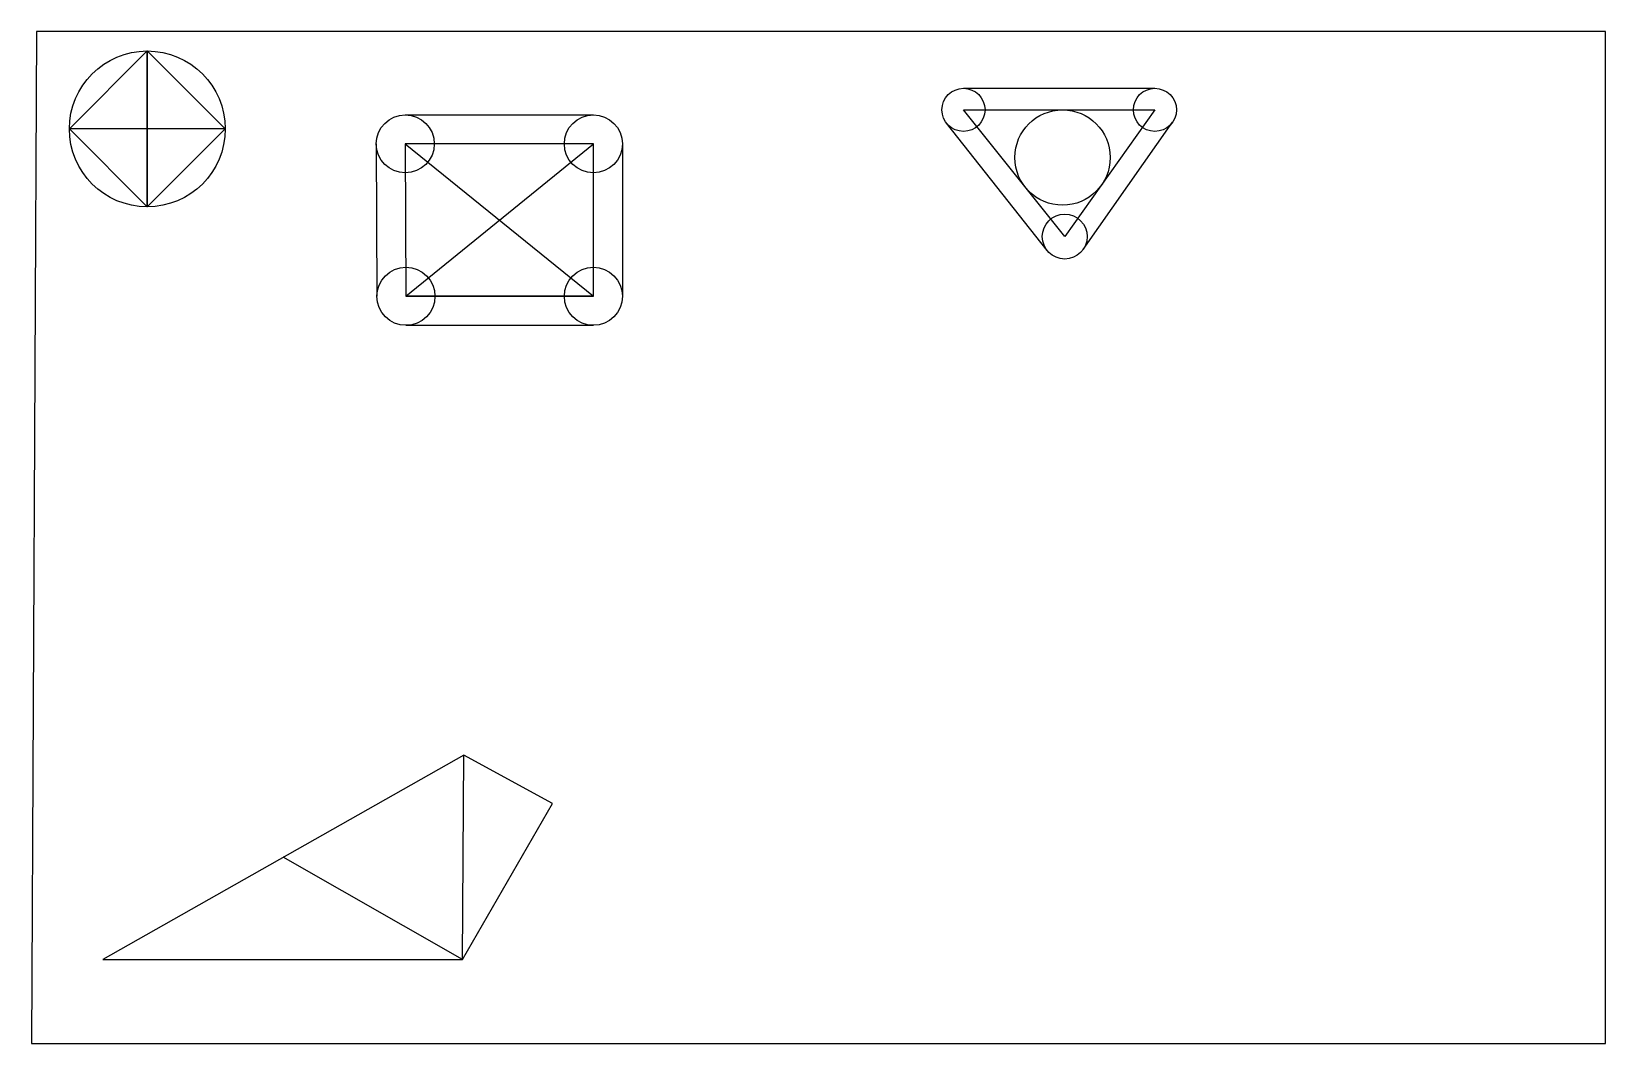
# Model space of a CAD drawing. Header units: millimetres. Extents: x 0 to 420, y 0 to 270.
import ezdxf

# ---------------------------------------------------------------- set-up
doc = ezdxf.new("R2010")
doc.units = ezdxf.units.MM

msp = doc.modelspace()

# ---------------------------------------------------------------- linework, layer by layer
for p, q in [((1.3, 270), (0, 0)), ((420, 270), (1.3, 270)), ((420, 0), (420, 270)), ((10.11, 244.01), (30.9, 264.8)), ((30.9, 264.8), (30.9, 223.23)), ((30.9, 223.23), (30.9, 264.8)), ((30.9, 264.8), (51.68, 244.01)), ((248.68, 254.84), (299.76, 254.84)), ((248.68, 249.09), (299.76, 249.09)), ((275.71, 215.28), (248.68, 249.09)), ((299.76, 249.09), (275.71, 215.28)), ((51.68, 244.01), (10.11, 244.01)), ((10.11, 244.01), (30.9, 223.23)), ((51.68, 244.01), (10.11, 244.01)), ((30.9, 223.23), (51.68, 244.01)), ((99.74, 247.75), (149.93, 247.75)), ((271.01, 211.57), (244.17, 245.53)), ((280.61, 211.84), (304.46, 245.79)), ((92, 240.02), (92.19, 199.35)), ((149.93, 240.02), (99.74, 240.02)), ((99.74, 240.02), (99.92, 199.35)), ((99.74, 240.02), (149.93, 199.35)), ((99.92, 199.35), (149.93, 240.02)), ((149.93, 199.35), (149.93, 240.02)), ((157.66, 240.02), (157.66, 199.35)), ((99.92, 199.35), (149.93, 199.35)), ((149.93, 199.35), (99.92, 199.35)), ((99.92, 191.61), (149.93, 191.61)), ((115.33, 76.93), (19.04, 22.45)), ((115.04, 22.45), (115.33, 76.93)), ((139.04, 64.02), (115.33, 76.93)), ((115.04, 22.45), (139.04, 64.02)), ((115.04, 22.45), (67.18, 49.69)), ((19.04, 22.45), (115.04, 22.45)), ((0, 0), (420, 0))]:
    msp.add_line(p, q)
for centre, radius in [((30.9, 244.01), 20.79), ((248.68, 249.09), 5.75), ((299.76, 249.09), 5.75), ((275.12, 236.38), 12.71), ((99.74, 240.02), 7.74), ((149.93, 240.02), 7.74), ((275.71, 215.28), 5.99), ((99.92, 199.35), 7.74), ((149.93, 199.35), 7.74)]:
    msp.add_circle(centre, radius)

doc.saveas('drawing.dxf')
